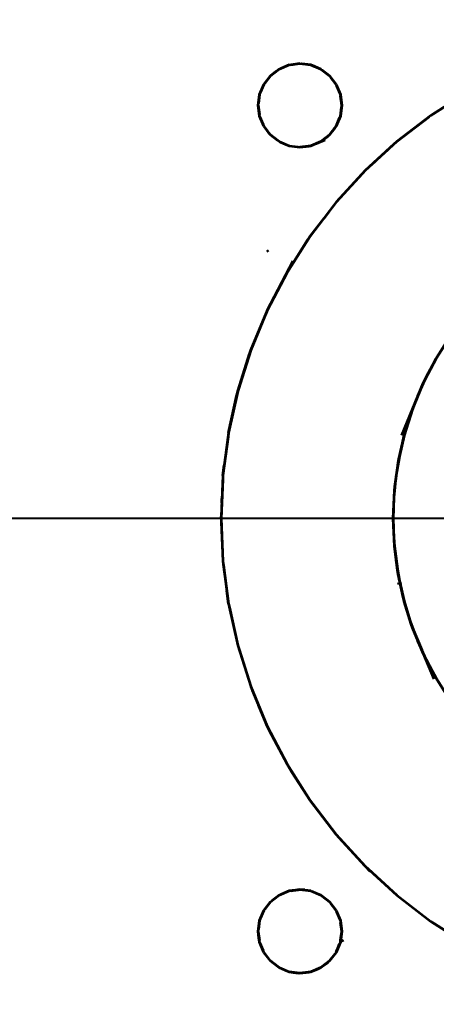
# Model space of a CAD drawing. Header units: millimetres. Extents: x 0 to 420, y 0 to 297.
# Drawn here: x 121.82 to 138.74, y 175.8 to 216.27 of the extents above; entities that cross this region are included whole.
import ezdxf

# ---------------------------------------------------------------- set-up
doc = ezdxf.new("R2010")
doc.units = ezdxf.units.MM
doc.header["$LTSCALE"] = 6
doc.linetypes.add('CENTER', pattern=[5.08, 3.175, -0.635, 0.635, -0.635])
for name, color, linetype, lineweight in [('CENTRO', 7, 'CENTER', 18), ('COTA', 7, 'Continuous', 18), ('VISIVEL', 7, 'Continuous', 35)]:
    doc.layers.add(name, color=color, linetype=linetype, lineweight=lineweight)
doc.styles.add('DESENHO', font='DejaVuSans.ttf')
doc.dimstyles.new('COTA', dxfattribs={"dimtxt": 2.5, "dimasz": 2.2, "dimexe": 1.5, "dimexo": 1, "dimgap": 0.8, "dimtad": 1, "dimdec": 0, "dimtxsty": 'DESENHO', "dimcen": 2.5, "dimazin": 3, "dimtfac": 1, "dimtmove": 0, "dimatfit": 3})

msp = doc.modelspace()

# ---------------------------------------------------------------- linework, layer by layer
at = {"layer": 'CENTRO'}
msp.add_line((110, 196), (190, 196), dxfattribs=at)
at = {"layer": 'VISIVEL'}
for p, q in [((132.765, 214.435), (133.205, 214.495)), ((132.83, 214.445), (133.205, 214.495)), ((133.205, 214.495), (132.84, 214.445)), ((133.205, 214.495), (133.645, 214.435)), ((133.245, 214.49), (133.615, 214.44)), ((133.645, 214.435), (133.28, 214.485)), ((132.005, 213.995), (132.355, 214.265)), ((132.225, 214.165), (132.005, 213.995)), ((132.355, 214.265), (132.065, 214.04)), ((132.355, 214.265), (132.24, 214.175)), ((132.355, 214.265), (132.765, 214.435)), ((132.355, 214.265), (132.765, 214.435)), ((132.765, 214.435), (132.425, 214.295)), ((133.645, 214.435), (134.055, 214.265)), ((133.645, 214.435), (134.055, 214.265)), ((133.81, 214.37), (133.645, 214.435)), ((133.645, 214.435), (133.795, 214.375)), ((133.67, 214.425), (133.755, 214.39)), ((134.055, 214.265), (133.715, 214.41)), ((134.055, 214.265), (134.41, 213.995)), ((134.07, 214.255), (134.41, 213.995)), ((134.41, 213.995), (134.115, 214.22)), ((131.735, 213.645), (132.005, 213.995)), ((131.835, 213.78), (131.735, 213.645)), ((132.005, 213.995), (131.78, 213.7)), ((131.995, 213.985), (131.835, 213.78)), ((134.41, 213.995), (134.68, 213.645)), ((134.41, 213.995), (134.68, 213.645)), ((134.68, 213.645), (134.455, 213.935)), ((138.53, 212.385), (140.67, 213.75)), ((131.565, 213.235), (131.735, 213.645)), ((131.735, 213.645), (131.59, 213.3)), ((134.68, 213.645), (134.85, 213.235)), ((134.85, 213.235), (134.705, 213.575)), ((140, 213.32), (138.53, 212.385)), ((131.505, 212.795), (131.565, 213.235)), ((131.515, 212.84), (131.565, 213.235)), ((131.565, 213.235), (131.515, 212.865)), ((134.89, 212.935), (134.85, 213.235)), ((134.85, 213.235), (134.905, 212.795)), ((134.905, 212.795), (134.86, 213.16)), ((134.9, 212.845), (134.89, 212.935)), ((139.865, 213.235), (138.53, 212.385)), ((131.565, 212.355), (131.505, 212.795)), ((131.565, 212.355), (131.505, 212.795)), ((131.505, 212.795), (131.555, 212.425)), ((134.85, 212.355), (134.905, 212.795)), ((134.905, 212.795), (134.85, 212.355)), ((134.85, 212.355), (134.895, 212.72)), ((131.735, 211.945), (131.565, 212.355)), ((131.565, 212.355), (131.705, 212.01)), ((134.85, 212.355), (134.68, 211.945)), ((134.68, 211.945), (134.82, 212.285)), ((134.68, 211.945), (134.755, 212.135)), ((134.755, 212.135), (134.85, 212.355)), ((138.53, 212.385), (137.145, 211.32)), ((137.145, 211.32), (138.455, 212.33)), ((138.405, 212.285), (137.145, 211.32)), ((138.53, 212.385), (138.405, 212.285)), ((131.735, 211.945), (131.9, 211.73)), ((132.005, 211.59), (131.735, 211.945)), ((131.735, 211.945), (131.96, 211.65)), ((131.95, 211.66), (131.84, 211.805)), ((131.955, 211.655), (131.86, 211.78)), ((132.005, 211.59), (131.925, 211.695)), ((134.41, 211.59), (134.68, 211.945)), ((134.68, 211.945), (134.41, 211.59)), ((134.41, 211.59), (134.635, 211.885)), ((134.57, 211.805), (134.625, 211.875)), ((132.355, 211.32), (132.005, 211.59)), ((132.005, 211.59), (132.3, 211.365)), ((132.355, 211.32), (132.7, 211.18)), ((132.355, 211.32), (132.765, 211.15)), ((132.41, 211.3), (132.765, 211.15)), ((134.055, 211.32), (133.645, 211.15)), ((133.645, 211.15), (133.99, 211.295)), ((133.69, 211.17), (133.845, 211.235)), ((133.875, 211.245), (134.23, 211.395)), ((134.41, 211.59), (134.055, 211.32)), ((134.055, 211.32), (134.35, 211.545)), ((134.225, 211.45), (134.055, 211.32)), ((134.225, 211.45), (134.41, 211.59)), ((137.145, 211.32), (135.86, 210.14)), ((137.145, 211.32), (136.155, 210.415)), ((137.145, 211.32), (137.025, 211.215)), ((132.765, 211.15), (133.205, 211.095)), ((132.765, 211.15), (133.135, 211.105)), ((133.205, 211.095), (133.645, 211.15)), ((133.645, 211.15), (133.205, 211.095)), ((133.205, 211.095), (133.575, 211.14)), ((137.025, 211.215), (135.86, 210.14)), ((136.735, 210.945), (136.805, 211.01)), ((136.81, 211.015), (136.74, 210.955)), ((136.805, 211.01), (136.74, 210.95)), ((135.86, 210.14), (136.155, 210.415)), ((136.33, 210.575), (136.195, 210.45)), ((136.195, 210.45), (136.33, 210.575)), ((136.34, 210.585), (136.205, 210.46)), ((135.86, 210.14), (134.68, 208.855)), ((135.86, 210.14), (134.68, 208.855)), ((135.75, 210.025), (134.68, 208.855)), ((135.86, 210.14), (135.75, 210.025)), ((134.68, 208.855), (133.615, 207.47)), ((134.68, 208.855), (134.585, 208.73)), ((134.585, 208.73), (133.615, 207.47)), ((134.39, 208.48), (134.185, 208.21)), ((133.615, 207.47), (134.185, 208.21)), ((133.615, 207.47), (132.68, 206)), ((133.53, 207.34), (132.68, 206)), ((133.615, 207.47), (133.53, 207.34)), ((131.86, 206.9), (131.91, 206.84)), ((131.875, 204.45), (132.925, 206.475)), ((132.68, 206), (131.875, 204.45)), ((132.68, 206), (132.605, 205.86)), ((132.855, 206.275), (132.69, 206.015)), ((132.605, 205.86), (131.875, 204.45)), ((131.875, 204.45), (131.205, 202.84)), ((131.205, 202.84), (131.84, 204.37)), ((131.875, 204.45), (131.815, 204.305)), ((131.205, 202.84), (131.815, 204.305)), ((138.74, 202.5), (139.35, 203.455)), ((139.19, 203.22), (138.74, 202.5)), ((131.205, 202.84), (130.68, 201.175)), ((130.815, 201.595), (131.205, 202.84)), ((131.205, 202.84), (131.16, 202.69)), ((130.68, 201.175), (131.16, 202.69)), ((138.22, 201.495), (138.74, 202.5)), ((138.74, 202.5), (138.29, 201.635)), ((138.74, 202.5), (138.34, 201.75)), ((138.74, 202.5), (138.825, 202.635)), ((130.815, 201.595), (130.68, 201.175)), ((138.34, 201.75), (137.99, 200.975)), ((138.22, 201.495), (138.29, 201.635)), ((130.305, 199.475), (130.68, 201.175)), ((130.68, 201.175), (130.305, 199.475)), ((130.68, 201.175), (130.645, 201.02)), ((137.785, 200.445), (138.22, 201.495)), ((137.845, 200.59), (138.215, 201.485)), ((130.305, 199.475), (130.645, 201.02)), ((137.99, 200.975), (137.69, 200.18)), ((137.345, 199.39), (137.785, 200.445)), ((137.785, 200.445), (137.445, 199.365)), ((137.49, 199.515), (137.78, 200.435)), ((137.785, 200.445), (137.845, 200.59)), ((137.69, 200.18), (137.445, 199.365)), ((137.445, 199.365), (137.49, 199.515)), ((130.305, 199.475), (130.075, 197.745)), ((130.285, 199.315), (130.075, 197.745)), ((130.305, 199.475), (130.235, 198.955)), ((130.305, 199.475), (130.285, 199.315)), ((137.195, 198.255), (137.445, 199.365)), ((137.23, 198.41), (137.44, 199.355)), ((137.445, 199.365), (137.25, 198.535)), ((130.235, 198.955), (130.13, 198.16)), ((137.25, 198.535), (137.11, 197.695)), ((137.195, 198.255), (137.23, 198.41)), ((130.075, 197.745), (130.13, 198.16)), ((137.05, 197.135), (137.195, 198.255)), ((137.07, 197.29), (137.195, 198.25)), ((130.075, 197.745), (130, 196)), ((130.07, 197.585), (130, 196)), ((130.075, 197.745), (130.005, 196.075)), ((130.075, 197.745), (130.07, 197.585)), ((137.11, 197.695), (137.03, 196.85)), ((137, 196), (137.05, 197.135)), ((137.005, 196.155), (137.05, 197.125)), ((137.05, 197.135), (137.07, 197.29)), ((130.025, 196.625), (130.035, 196.805)), ((130.035, 196.745), (130.03, 196.655)), ((130.03, 196.735), (130.03, 196.64)), ((137.03, 196.85), (137, 196)), ((130, 196), (130.005, 196.075)), ((130, 196), (130.005, 195.84)), ((130, 196), (130.075, 194.255)), ((137, 196), (137.005, 196.155)), ((137.05, 194.865), (137, 196)), ((137, 196), (137.03, 195.15)), ((137.045, 195.025), (137, 195.99)), ((130.005, 195.84), (130.075, 194.255)), ((137.03, 195.15), (137.11, 194.305)), ((137.05, 194.865), (137.045, 195.025)), ((137.05, 194.865), (137.195, 193.745)), ((137.175, 193.9), (137.05, 194.86)), ((130.075, 194.255), (130.095, 194.1)), ((130.075, 194.255), (130.305, 192.525)), ((130.075, 194.255), (130.09, 194.145)), ((137.11, 194.305), (137.25, 193.465)), ((130.09, 194.145), (130.235, 193.05)), ((130.095, 194.1), (130.305, 192.525)), ((137.195, 193.745), (137.175, 193.9)), ((137.445, 192.635), (137.195, 193.745)), ((137.41, 192.79), (137.2, 193.735)), ((137.25, 193.465), (137.445, 192.635)), ((137.29, 193.33), (137.27, 193.42)), ((130.305, 192.525), (130.235, 193.05)), ((137.205, 193.39), (137.23, 193.305)), ((137.29, 193.33), (137.27, 193.415)), ((137.27, 193.38), (137.29, 193.3)), ((137.29, 193.3), (137.27, 193.38)), ((137.29, 193.3), (137.27, 193.38)), ((137.29, 193.315), (137.275, 193.4)), ((137.275, 193.4), (137.29, 193.315)), ((137.29, 193.315), (137.275, 193.4)), ((137.275, 193.385), (137.295, 193.3)), ((137.445, 192.635), (137.41, 192.79)), ((137.785, 191.555), (137.445, 192.635)), ((137.445, 192.635), (137.69, 191.82)), ((137.735, 191.705), (137.445, 192.625)), ((130.305, 192.525), (130.34, 192.37)), ((130.305, 192.525), (130.68, 190.825)), ((130.305, 192.525), (130.68, 190.825)), ((130.34, 192.37), (130.68, 190.825)), ((137.69, 191.82), (137.99, 191.025)), ((137.785, 191.555), (137.735, 191.705)), ((138.22, 190.505), (137.785, 191.555)), ((137.785, 191.555), (138.16, 190.65)), ((137.99, 191.025), (138.34, 190.25)), ((130.68, 190.825), (130.73, 190.67)), ((130.68, 190.825), (131.205, 189.16)), ((130.68, 190.825), (131.205, 189.16)), ((130.73, 190.67), (131.205, 189.16)), ((138.22, 190.505), (138.16, 190.65)), ((138.22, 190.505), (138.645, 189.475)), ((138.74, 189.5), (138.22, 190.505)), ((138.67, 189.64), (138.22, 190.5)), ((138.34, 190.25), (138.74, 189.5)), ((138.74, 189.5), (138.67, 189.64)), ((139.35, 188.545), (138.74, 189.5)), ((138.74, 189.5), (139.19, 188.78)), ((131.205, 189.16), (131.265, 189.015)), ((131.205, 189.16), (131.875, 187.55)), ((131.205, 189.16), (131.52, 188.4)), ((131.265, 189.015), (131.875, 187.55)), ((131.815, 187.685), (131.52, 188.4)), ((131.875, 187.55), (131.815, 187.685)), ((131.875, 187.55), (131.945, 187.405)), ((131.875, 187.55), (132.68, 186)), ((131.875, 187.55), (132.68, 186)), ((131.945, 187.405), (132.68, 186)), ((132.68, 186), (132.765, 185.865)), ((132.68, 186), (133.615, 184.53)), ((132.68, 186), (132.88, 185.685)), ((132.765, 185.865), (133.615, 184.53)), ((133.615, 184.53), (132.88, 185.685)), ((133.615, 184.53), (133.715, 184.405)), ((134.68, 183.145), (133.615, 184.53)), ((133.615, 184.53), (134.68, 183.145)), ((133.715, 184.405), (134.68, 183.145)), ((134.68, 183.145), (135.86, 181.86)), ((134.68, 183.145), (134.785, 183.025)), ((135.86, 181.86), (134.785, 183.025)), ((135.6, 182.14), (135.54, 182.205)), ((135.55, 182.195), (135.61, 182.13)), ((135.61, 182.13), (135.55, 182.195)), ((135.86, 181.86), (136.045, 181.655)), ((135.86, 181.86), (137.145, 180.68)), ((135.86, 181.86), (135.975, 181.75)), ((135.86, 181.86), (137.145, 180.68)), ((135.975, 181.75), (137.145, 180.68)), ((136.125, 181.61), (136.195, 181.55)), ((136.13, 181.61), (136.195, 181.55)), ((136.13, 181.61), (136.195, 181.55)), ((132.765, 180.85), (133.205, 180.905)), ((133.205, 180.905), (132.84, 180.86)), ((132.975, 180.875), (132.895, 180.865)), ((132.92, 180.87), (133.395, 180.93)), ((133.295, 180.895), (133.205, 180.905)), ((133.205, 180.905), (133.645, 180.85)), ((133.645, 180.85), (133.28, 180.895)), ((133.565, 180.86), (133.295, 180.895)), ((132.005, 180.41), (132.355, 180.68)), ((132.005, 180.41), (132.355, 180.68)), ((132.355, 180.68), (132.065, 180.455)), ((132.355, 180.68), (132.765, 180.85)), ((132.765, 180.85), (132.425, 180.705)), ((132.92, 180.87), (132.765, 180.85)), ((132.845, 180.86), (132.925, 180.87)), ((132.94, 180.87), (132.855, 180.86)), ((133.645, 180.85), (133.775, 180.795)), ((133.645, 180.85), (134.055, 180.68)), ((134.055, 180.68), (133.715, 180.82)), ((134.35, 180.455), (134.055, 180.68)), ((134.055, 180.68), (134.41, 180.41)), ((134.41, 180.41), (134.115, 180.635)), ((137.145, 180.68), (137.27, 180.585)), ((137.145, 180.68), (138.53, 179.615)), ((137.145, 180.68), (138.53, 179.615)), ((137.27, 180.585), (138.53, 179.615)), ((131.735, 180.055), (132.005, 180.41)), ((132.005, 180.41), (131.78, 180.115)), ((134.41, 180.41), (134.68, 180.055)), ((134.455, 180.35), (134.68, 180.055)), ((134.68, 180.055), (134.455, 180.35)), ((131.565, 179.645), (131.735, 180.055)), ((131.63, 179.81), (131.565, 179.645)), ((131.565, 179.645), (131.625, 179.795)), ((131.735, 180.055), (131.59, 179.715)), ((134.68, 180.055), (134.85, 179.645)), ((134.85, 179.645), (134.705, 179.99)), ((134.795, 179.775), (134.85, 179.645)), ((131.505, 179.205), (131.565, 179.645)), ((131.505, 179.205), (131.53, 179.375)), ((131.565, 179.645), (131.515, 179.28)), ((131.53, 179.375), (131.565, 179.64)), ((134.85, 179.645), (134.905, 179.205)), ((134.905, 179.205), (134.86, 179.575)), ((134.86, 179.565), (134.895, 179.295)), ((134.895, 179.295), (134.905, 179.205)), ((138.53, 179.615), (138.66, 179.53)), ((138.53, 179.615), (140, 178.68)), ((138.53, 179.615), (139.685, 178.88)), ((138.66, 179.53), (140, 178.68)), ((131.54, 178.93), (131.505, 179.205)), ((131.565, 178.765), (131.505, 179.205)), ((131.505, 179.205), (131.555, 178.84)), ((131.565, 178.765), (131.54, 178.93)), ((134.905, 179.205), (134.85, 178.765)), ((134.85, 178.765), (134.895, 179.135)), ((134.87, 178.92), (134.85, 178.765)), ((134.855, 178.835), (134.875, 178.97)), ((134.86, 178.855), (134.87, 178.94)), ((134.865, 178.895), (134.875, 178.985)), ((134.87, 178.92), (134.905, 179.205)), ((134.91, 178.815), (134.98, 178.85)), ((131.735, 178.355), (131.565, 178.765)), ((131.565, 178.765), (131.705, 178.425)), ((134.85, 178.765), (134.68, 178.355)), ((134.68, 178.355), (134.82, 178.7)), ((134.68, 178.355), (134.73, 178.48)), ((132.005, 178.005), (131.735, 178.355)), ((132.005, 178.005), (131.735, 178.355)), ((131.735, 178.355), (131.96, 178.065)), ((134.68, 178.355), (134.41, 178.005)), ((134.41, 178.005), (134.635, 178.3)), ((134.68, 178.355), (134.715, 178.44)), ((134.68, 178.355), (134.71, 178.44)), ((132.355, 177.735), (132.005, 178.005)), ((132.005, 178.005), (132.3, 177.78)), ((132.005, 178.005), (132.355, 177.735)), ((132.355, 177.735), (132.765, 177.565)), ((132.355, 177.735), (132.765, 177.565)), ((132.355, 177.735), (132.7, 177.59)), ((133.645, 177.565), (134.055, 177.735)), ((134.055, 177.735), (133.645, 177.565)), ((133.645, 177.565), (133.99, 177.705)), ((134.41, 178.005), (134.055, 177.735)), ((134.055, 177.735), (134.35, 177.96)), ((134.06, 177.74), (134.41, 178.005)), ((134.19, 177.835), (134.32, 177.935)), ((134.195, 177.84), (134.34, 177.95)), ((134.345, 177.955), (134.22, 177.86)), ((132.765, 177.565), (132.93, 177.54)), ((133.205, 177.505), (132.765, 177.565)), ((132.765, 177.565), (133.135, 177.515)), ((132.93, 177.54), (133.205, 177.505)), ((133.645, 177.565), (133.205, 177.505)), ((133.205, 177.505), (133.575, 177.555)), ((133.205, 177.505), (133.375, 177.53)), ((133.375, 177.53), (133.64, 177.565))]:
    msp.add_line(p, q, dxfattribs=at)

# ---------------------------------------------------------------- dimensions: what is measured, and where the dimension line sits
at = {"layer": 'COTA'}
msp.add_linear_dim(base=(114, 265), p1=(114, 216), p2=(150, 196), text='72 (H)', dimstyle='COTA', override={"dimlfac": 2}, dxfattribs=at).render()
for base, p1, p2, text in [((98, 160), (114, 160), (130, 247), '174 (E)'), ((105, 196), (150, 196), (130, 247), '102 (R)'), ((105, 160), (114, 160), (150, 196), '72 (H)')]:
    msp.add_linear_dim(base=base, p1=p1, p2=p2, angle=90, text=text, dimstyle='COTA', override={"dimlfac": 2}, dxfattribs=at).render()

doc.saveas('drawing.dxf')
